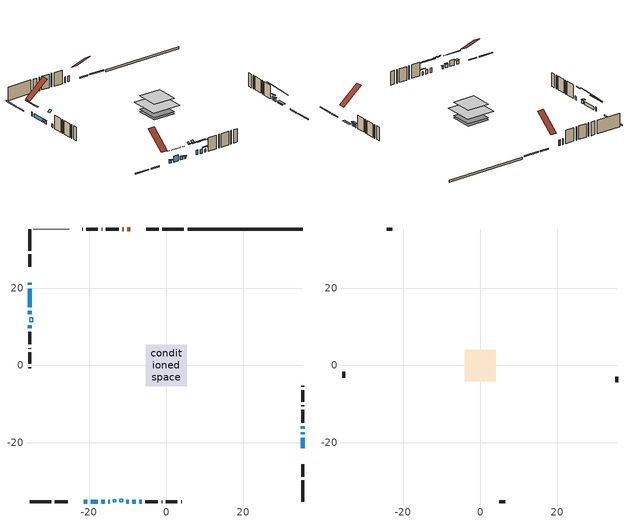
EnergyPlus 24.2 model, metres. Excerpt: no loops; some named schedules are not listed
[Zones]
conditioned space
 floor outside (Floor1 construction): -0.48,-0.48 -0.48,0.48 0.48,0.48 0.48,-0.48 z0.3
 floor adiabatic (Floor3 construction): -4.09,-4.09 -4.09,4.09 4.09,4.09 4.09,-4.09 z0.3
 floor adiabatic (AdiabaticFloorConstruction): -5.32,-5.32 -5.32,5.32 5.32,5.32 5.32,-5.32 z2.74
 floor foundation (Slab1 construction): -4.09,-4.09 -4.09,4.09 4.09,4.09 4.09,-4.09 z-0.46
 wall outside (RimJoist1 construction): 4.59,35.39 -1.01,35.39 / -35.39,-35.39 -29.79,-35.39 / -35.39,35.39 -35.39,29.79 / 35.39,-35.39 35.39,-29.79 z0.3:0.6
 wall outside (RimJoist2 construction): -1.94,35.39 -5.22,35.39 / -28.86,-35.39 -25.57,-35.39 / -35.39,28.86 -35.39,25.57 / 35.39,-28.86 35.39,-25.57 z0.3:0.6
 wall outside (AdiabaticWallConstruction 1): -9.4,35.39 -10.11,35.39 / -11.04,35.39 -11.41,35.39 z0.3:2.33
 wall outside (AdiabaticWallConstruction): 35.39,-21.4 35.39,-18.77 z0.3:0.45; -35.39,21.4 -35.39,20.89 / -8.75,-35.39 -7.89,-35.39 z0.3:1.77; -35.39,19.96 -35.39,15.09 / -35.39,10.43 -35.39,9.71 z0.3:1.52; 35.39,-17.84 35.39,-17.28 / -21.4,-35.39 -20.54,-35.39 / -16.85,-35.39 -15.99,-35.39 / -35.39,14.17 -35.39,13.3 / 35.39,-16.35 35.39,-15.74 / -6.96,-35.39 -6.4,-35.39 z0.3:1.47; -19.61,-35.39 -17.78,-35.39 z0.3:2.43; -15.06,-35.39 -14.65,-35.39 z0.3:1.16; -10.34,-35.39 -9.68,-35.39 z0.3:1.98
 wall outside (Wall1 construction): -12.33,35.39 -15.66,35.39 / -5.47,-35.39 -2.14,-35.39 / -35.39,8.78 -35.39,5.45 / 35.39,-14.81 35.39,-11.48 z0.3:5.18
 wall outside (Wall2 construction): -16.59,35.39 -16.78,35.39 / -1.21,-35.39 -1.02,-35.39 / -35.39,4.52 -35.39,4.33 / 35.39,-10.55 35.39,-10.36 z0.3:5.18
 wall outside (Wall3 construction): -17.71,35.39 -20.7,35.39 / -0.09,-35.39 2.9,-35.39 / -35.39,3.4 -35.39,0.41 / 35.39,-9.43 35.39,-6.44 z0.3:5.18
 wall outside (Wall4 construction): -21.63,35.39 -21.83,35.39 / 3.83,-35.39 4.03,-35.39 / -35.39,-0.52 -35.39,-0.72 / 35.39,-5.51 35.39,-5.31 z0.3:5.18
 wall foundation (FoundationWall1 construction): 35.39,35.39 5.52,35.39 z-0.46:0.3
 wall adiabatic (Wall6 construction): -25.19,35.39 -34.46,35.39 z0.3:5.18
 window (WindowConstruction 12): 35.39,-21.4 35.39,-18.77 z0.3:0.45
 window (WindowConstruction 4): -35.39,21.4 -35.39,20.89 z0.3:1.77
 window (WindowConstruction 5): -35.39,19.96 -35.39,15.09 z0.3:1.52
 window (WindowConstruction 6): 35.39,-17.84 35.39,-17.28 z0.3:1.47
 window (WindowConstruction 7): -21.4,-35.39 -20.54,-35.39 z0.3:1.47
 window (WindowConstruction 8): -19.61,-35.39 -17.78,-35.39 z0.3:2.43
 window (WindowConstruction 9): -16.85,-35.39 -15.99,-35.39 z0.3:1.47
 window (WindowConstruction 10): -15.06,-35.39 -14.65,-35.39 z0.3:1.16
 window (WindowConstruction 11): -35.39,14.16 -35.39,13.3 z0.3:1.47
 window (WindowConstruction 13): -10.34,-35.39 -9.68,-35.39 z0.3:1.98
 window (WindowConstruction): 35.39,-16.35 35.39,-15.74 z0.3:1.47
 window (WindowConstruction 1): -8.75,-35.39 -7.89,-35.39 z0.3:1.77
 window (WindowConstruction 2): -6.96,-35.39 -6.4,-35.39 z0.3:1.47
 window (WindowConstruction 3): -35.39,10.43 -35.39,9.71 z0.3:1.52
 door (Door): -9.4,35.39 -10.11,35.39 z0.3:2.33
 door (Door 1): -11.04,35.39 -11.4,35.39 z0.3:2.33
 ceiling adiabatic (AdiabaticFloorConstruction): 5.32,-5.32 5.32,5.32 -5.32,5.32 -5.32,-5.32 z2.74
 roof outside (AdiabaticRoofConstruction): -13.04,-35.39,5.18 -13.04,-34.87,5.61 -13.73,-34.87,5.61 -13.73,-35.39,5.18; -35.39,11.36,5.18 -34.61,11.36,5.83 -34.61,12.37,5.83 -35.39,12.37,5.18; -11.27,-35.39,5.18 -11.27,-34.74,5.72 -12.12,-34.74,5.72 -12.12,-35.39,5.18
 skylight (SkylightConstruction): -13.04,-35.39,5.18 -13.04,-34.87,5.61 -13.73,-34.87,5.61 -13.73,-35.39,5.18
 skylight (SkylightConstruction 1): -35.39,11.36,5.18 -34.61,11.36,5.83 -34.61,12.37,5.83 -35.39,12.37,5.18
 skylight (SkylightConstruction 2): -11.27,-35.39,5.18 -11.27,-34.74,5.72 -12.11,-34.74,5.72 -12.11,-35.39,5.18
attic - vented
 floor to conditioned space (Floor2 construction Reversed): -4.04,-4.04 -4.04,4.04 4.04,4.04 4.04,-4.04 z5.18
 wall outside (Wall5 construction): -22.76,35.39 -24.26,35.39 / 4.96,-35.39 6.46,-35.39 / -35.39,-1.65 -35.39,-3.15 / 35.39,-4.38 35.39,-2.88 z0.3:5.18
 roof outside (Roof1 construction): -8.47,35.39,5.18 -8.47,28.27,11.11 -6.15,28.27,11.11 -6.15,35.39,5.18; -22.33,-35.39,5.18 -22.33,-28.27,11.11 -24.65,-28.27,11.11 -24.65,-35.39,5.18; -35.39,22.33,5.18 -28.27,22.33,11.11 -28.27,24.65,11.11 -35.39,24.65,5.18; 35.39,-22.33,5.18 28.27,-22.33,11.11 28.27,-24.65,11.11 35.39,-24.65,5.18
shading: 35.39,-18.47 35.39,-21.7 36.3,-21.7 36.3,-18.47 z0.75; -35.39,17.84 -35.39,24.45 -35.69,24.45 -35.69,17.84 z4.82; 35.39,-17.13 35.39,-17.99 35.69,-17.99 35.69,-17.13 z1.62; -20.39,-35.39 -21.55,-35.39 -21.55,-36.3 -20.39,-36.3 z1.62; -15.34,-35.39 -22.05,-35.39 -22.05,-35.54 -15.34,-35.54 z4.88; -15.84,-35.39 -17,-35.39 -17,-35.85 -15.84,-35.85 z1.62; -14.51,-35.39 -15.21,-35.39 -15.21,-35.69 -14.51,-35.69 z1.31; -35.39,13.15 -35.39,14.31 -36.3,14.31 -36.3,13.15 z1.62; -6.63,-35.39 -13.39,-35.39 -13.39,-35.54 -6.63,-35.54 z5.03; 35.39,-15.13 35.39,-16.96 35.85,-16.96 35.85,-15.13 z2.08; -4.84,-35.39 -11.8,-35.39 -11.8,-35.54 -4.84,-35.54 z4.82; -5.49,-35.39 -7.87,-35.39 -7.87,-35.69 -5.49,-35.69 z2.38
[Building]
Building 1: Terrain=Suburbs
[Site:Location]
Vancouver Intl AP_BC: Latitude {deg}=49.19; Longitude {deg}=-123.18; Time Zone {hr}=-8; Elevation {m}=4; Keep Site Location Information=Yes
[Site:GroundTemperature:Shallow]
8.06451, 6.96315, 6.87495, 7.3976, 9.49575, 11.5841, 13.3946, 14.5416, 14.639, 13.7062, 11.9418, 9.91751
[Site:WaterMainsTemperature]
Calculation Method=Schedule; Temperature Schedule=mains temperature schedule
[Material] Roughness=Rough; Thermal Absorptance=0.9
Name | Thickness {m} | Conductivity {W/m-K} | Density {kg/m3} | Specific Heat {J/kg-K} | Solar Absorptance | Visible Absorptance
asphalt or fiberglass shingles | 0.00635 | 0.162714 | 1121.4 | 1465.45 | 0.4 | 0.4
asphalt or fiberglass shingles 1 | 0.00635 | 0.162714 | 1121.4 | 1465.45 | 0.7 | 0.7
ceiling loosefill ins | 0.169333 | 0.0480833 | 16.02 | 1046.75 | 0.7 | 0.7
ceiling stud and cavity | 0.1397 | 0.129636 | 65.682 | 1177.47 | 0.7 | 0.7
concrete 4.0 in. | 0.1016 | 1.803125 | 2242.8 | 837.4 | 0.7 | 0.7
concrete 8.0 in. | 0.2032 | 1.803125 | 2242.8 | 837.4 | 0.7 | 0.7
door material | 0.04445 | 0.188738 | 512.64 | 1214.23 | 0.7 | 0.7
door material 1 | 0.04445 | 0.0639163 | 512.64 | 1214.23 | 0.7 | 0.7
exterior vertical ins | 0.00108814 | 0.029427 | 32.04 | 1214.23 | 0.7 | 0.7
floor covering | 0.0127 | 0.0433444 | 54.468 | 1339.84 | 0.6 | 0.6
floor rigid ins; rim joist rigid ins 1; wall rigid ins | 0.051816 | 0.029427 | 32.04 | 1214.23 | 0.7 | 0.7
floor rigid ins 1; rim joist rigid ins | 0.103632 | 0.029427 | 32.04 | 1214.23 | 0.7 | 0.7
floor rigid ins 2; roof rigid ins; wall rigid ins 1 | 0.512978 | 0.029427 | 32.04 | 1214.23 | 0.7 | 0.7
floor stud and cavity | 0.1397 | 0.0924467 | 92.3553 | 1139.71 | 0.7 | 0.7
floor stud and cavity 1 | 0.1397 | 0.206127 | 92.3553 | 1139.71 | 0.7 | 0.7
floor stud and cavity 2 | 0.1397 | 1.75129 | 37.0049 | 1207.88 | 0.7 | 0.7
furniture material conditioned space 1 | 0.1524 | 0.115458 | 640.8 | 1214.23 | 0.6 | 0.6
gypsum board | 0.0127 | 0.160291 | 801 | 837.4 | 0.6 | 0.6
osb sheathing 0.5 in. | 0.0127 | 0.115458 | 512.64 | 1214.23 | 0.7 | 0.7
osb sheathing 0.5 in. 1 | 0.0127 | 0.115458 | 512.64 | 1214.23 | 0.4 | 0.4
osb sheathing 0.75 in. | 0.01905 | 0.115458 | 512.64 | 1214.23 | 0.7 | 0.7
osb sheathing 2.0 in. | 0.0508 | 0.115458 | 512.64 | 1214.23 | 0.7 | 0.7
rim joist stud and cavity | 0.0508 | 0.0758054 | 125.044 | 1163.47 | 0.6 | 0.6
rim joist stud and cavity 1 | 0.0508 | 0.392091 | 125.044 | 1163.47 | 0.6 | 0.6
roof stud and cavity | 0.18415 | 1.78689 | 37.0049 | 1207.88 | 0.6 | 0.6
wall stud and cavity | 0.1397 | 0.0927935 | 139.0536 | 1170.24 | 0.7 | 0.7
wall stud and cavity 1 | 0.1397 | 0.0759218 | 139.0536 | 1170.24 | 0.7 | 0.7
wall stud and cavity 2 | 0.1397 | 0.0938917 | 139.0536 | 1170.24 | 0.7 | 0.7
wall stud and cavity 3 | 0.1397 | 0.146652 | 139.0536 | 1170.24 | 0.7 | 0.7
wall stud and cavity 4 | 0.0889 | 6.1454 | 50.32683 | 1063.81 | 0.6 | 0.6
wall stud and cavity 5 | 0.1397 | 0.0837304 | 139.0536 | 1170.24 | 0.7 | 0.7
wall stud and cavity 6 | 0.0889 | 0.380278 | 52.3479 | 1209.89 | 0.7 | 0.7
wall stud and cavity 7 | 0.0889 | 0.391764 | 83.0341 | 1211.67 | 0.7 | 0.7
wood siding | 0.0254 | 0.102417 | 544.68 | 1172.36 | 0.4 | 0.4
wood siding 1 | 0.00254 | 0.102417 | 544.68 | 1172.36 | 0.4 | 0.4
wood siding 2; wood siding 3; wood siding 4 | 0.0254 | 0.102417 | 544.68 | 1172.36 | 0.7 | 0.7
[WindowMaterial:SimpleGlazingSystem]
Name | U-Factor {W/m2-K} | Solar Heat Gain Coefficient
SkylightMaterial | 3.3546 | 0.6767
SkylightMaterial 1 | 4.69458 | 0.7425
SkylightMaterial 2 | 5.30099 | 0.7378
WindowMaterial | 1.95777 | 0.33
WindowMaterial 1 | 1.84024 | 0.37
WindowMaterial 10 | 1.66593 | 0.42
WindowMaterial 2 | 1.97992 | 0.32
WindowMaterial 3 | 1.91803 | 0.34
WindowMaterial 4 | 1.9714 | 0.32
WindowMaterial 5 | 1.72214 | 0.42
WindowMaterial 6 | 1.885096 | 0.35
WindowMaterial 7 | 1.6682 | 0.42
WindowMaterial 8 | 2.13152 | 0.26
WindowMaterial 9 | 7.70448 | 0.52
[Construction]
AdiabaticFloorConstruction: floor stud and cavity 2, floor rigid ins 2, osb sheathing 0.75 in., floor covering
AdiabaticRoofConstruction: asphalt or fiberglass shingles 1, roof rigid ins, osb sheathing 0.75 in., roof stud and cavity
AdiabaticWallConstruction: wood siding 3, wall rigid ins 1, wall stud and cavity 6, gypsum board
AdiabaticWallConstruction 1: wood siding 4, wall rigid ins 1, wall stud and cavity 6, gypsum board
Door: door material
Door 1: door material 1
Floor1 construction: floor stud and cavity, floor rigid ins, osb sheathing 0.75 in., floor covering
Floor2 construction Reversed: gypsum board, ceiling stud and cavity, ceiling loosefill ins
Floor3 construction: floor stud and cavity 1, floor rigid ins 1, osb sheathing 0.75 in., floor covering
FoundationWall1 construction: concrete 8.0 in.
furniture construction conditioned space 1: furniture material conditioned space 1
PartitionWallConstruction: gypsum board, wall stud and cavity 7, gypsum board
RimJoist1 construction: wood siding 2, rim joist rigid ins, osb sheathing 2.0 in., rim joist stud and cavity
RimJoist2 construction: wood siding 2, rim joist rigid ins 1, osb sheathing 2.0 in., rim joist stud and cavity 1
Roof1 construction: asphalt or fiberglass shingles
SkylightConstruction: SkylightMaterial
SkylightConstruction 1: SkylightMaterial 1
SkylightConstruction 2: SkylightMaterial 2
Slab1 construction: concrete 4.0 in.
Wall1 construction: wood siding, osb sheathing 0.5 in., wall stud and cavity, gypsum board
Wall2 construction: wood siding, wall rigid ins, osb sheathing 0.5 in., wall stud and cavity 1, gypsum board
Wall3 construction: wood siding, osb sheathing 0.5 in., wall stud and cavity 2, gypsum board
Wall4 construction: wood siding, osb sheathing 0.5 in., wall stud and cavity 3, gypsum board
Wall5 construction: wood siding 1, wall stud and cavity 4
Wall6 construction: osb sheathing 0.5 in. 1, wall stud and cavity 5, gypsum board
WindowConstruction: WindowMaterial
WindowConstruction 1: WindowMaterial 1
WindowConstruction 10: WindowMaterial 8
WindowConstruction 11; WindowConstruction 7; WindowConstruction 9: WindowMaterial 6
WindowConstruction 12: WindowMaterial 9
WindowConstruction 13: WindowMaterial 10
WindowConstruction 2; WindowConstruction 6: WindowMaterial 2
WindowConstruction 3: WindowMaterial 3
WindowConstruction 4: WindowMaterial 4
WindowConstruction 5: WindowMaterial 5
WindowConstruction 8: WindowMaterial 7
[Zone] Multiplier=1; Part of Total Floor Area=Yes
Name | Volume {m3}
attic - vented | 59.3421
conditioned space | 400.8
[Space]
Name | Zone | Volume {m3}
attic - vented 1 | attic - vented | 59.3421
conditioned space 1 | conditioned space | 400.8
[ZoneInfiltration:EffectiveLeakageArea]
infil attic - vented 1: Zone or Space=attic - vented 1; Schedule=Always On Discrete; Effective Air Leakage Area {cm2}=2707.14; Stack Coefficient=0.000751545; Wind Coefficient=1.85224e-05
[ZoneMixing]
whole house fan mix: Zone or Space=attic - vented; Schedule=Always On Continuous; Design Flow Rate Calculation Method=Flow/Zone; Design Flow Rate {m3/s}=0; Source Zone or Space=conditioned space
[SurfaceProperty:ExposedFoundationPerimeter]
Slab1: Exposed Perimeter Calculation Method=TotalExposedPerimeter; Total Exposed Perimeter {m}=29.87
[InternalMass] Zone or ZoneList=conditioned space; Space or SpaceList=conditioned space 1
Name | Construction | Surface Area {m2}
furniture mass conditioned space 1 | furniture construction conditioned space 1 | 99.1241
partition wall mass | PartitionWallConstruction | 180.92
[Lights]
interior lighting: Zone or ZoneList or Space or SpaceList=conditioned space 1; Schedule=interior lighting schedule; Design Level Calculation Method=LightingLevel; Lighting Level {W}=343.2; Return Air Fraction=0; Fraction Radiant=0.6; Fraction Visible=0.2; Fraction Replaceable=1
[People]
occupants: Zone or ZoneList or Space or SpaceList=conditioned space 1; Number of People Schedule=occupants schedule; Number of People Calculation Method=People; Number of People=3; Fraction Radiant=0.314171; Sensible Heat Fraction=0.56303; Activity Level Schedule=occupants activity schedule; Carbon Dioxide Generation Rate {m3/s-W}=0; Enable ASHRAE 55 Comfort Warnings=No; Mean Radiant Temperature Calculation Type=EnclosureAveraged
[ElectricEquipment] Zone or ZoneList or Space or SpaceList=conditioned space 1; Design Level Calculation Method=EquipmentLevel
Name | Schedule | Design Level {W} | Fraction Latent | Fraction Radiant | Fraction Lost
clothes dryer | clothes dryer schedule | 140.772 | 0.015 | 0.081 | 0.85
clothes washer | clothes washer schedule | 32.1985 | 0.03 | 0.162 | 0.7
cooking range | cooking range schedule | 208.969 | 0.08 | 0.432 | 0.2
dishwasher | dishwasher schedule | 66.8632 | 0.3 | 0.18 | 0.4
fridge | fridge schedule | 72.9452 | 0 | 0.6 | 0
mech vent bath fan 0 | mech vent bath fan 0 schedule | 25.1 | 0 | 0 | 1
mech vent bath fan 1 | mech vent bath fan 1 schedule | 25.1 | 0 | 0 | 1
mech vent house fan | mech vent house fan schedule | 0 | 0 | 0 | 1
mech vent house fan cfis | mech vent house fan cfis schedule | 0 | 0 | 0 | 0
mech vent range fan 0 | mech vent range fan 0 schedule | 57 | 0 | 0 | 1
misc plug loads | misc plug loads schedule | 494.7 | 0.045 | 0.513 | 0.1
whole house fan | Always On Discrete | 0 | 0 | 0 | 1
[OtherEquipment] Zone or ZoneList or Space or SpaceList=conditioned space 1; Design Level Calculation Method=EquipmentLevel
Name | Fuel Type | Schedule | Design Level {W} | Fraction Latent | Fraction Radiant | Fraction Lost
clothes dryer 1 | Electricity | clothes dryer schedule | 0 | 0.015 | 0.081 | 0.85
cooking range 1 | Electricity | cooking range schedule | 0 | 0.08 | 0.432 | 0.2
general water use latent | None | general water use schedule | 59.3978 | 1 | 0 | 0
general water use sensible | None | general water use schedule | -58.539 | 0 | 0.6 | 0
mech vent house fan latent load | None | Always On Discrete | 0 | 1 | 0 | 0
mech vent house fan sensible load | None | Always On Discrete | 0 | 0 | 0 | 0
water heater energy adjustment1 | NaturalGas | Always On Discrete | 0.01 | 0 | 0 | 1
[ZoneInfiltration:DesignFlowRate] Zone or ZoneList or Space or SpaceList=conditioned space 1; Schedule=Always On Discrete; Design Flow Rate Calculation Method=Flow/Zone; Design Flow Rate {m3/s}=0
infil flow; natural vent flow; whole house fan flow
[Foundation:Kiva]
Foundation Kiva 1: Initial Indoor Air Temperature {C}=18; Wall Height Above Grade {m}=0.299984; Wall Depth Below Slab {m}=0.2032; Custom Block Material Name 1=exterior vertical ins; Custom Block Depth 1 {m}=0.759988; Custom Block X Position 1 {m}=0.2032; Custom Block Z Position 1 {m}=0
[Foundation:Kiva:Settings]
Soil Conductivity {W/m-K}=0.849921; Soil Density {kg/m3}=1842.3; Soil Specific Heat {J/kg-K}=418.7; Ground Solar Absorptivity=0.9; Ground Thermal Absorptivity=0.9; Ground Surface Roughness {m}=0.03; Far-Field Width {m}=40; Deep-Ground Boundary Condition=ZeroFlux; Deep-Ground Depth {m}=40; Minimum Cell Dimension {m}=0.2; Maximum Cell Growth Coefficient=3; Simulation Timestep=Timestep
[Exterior:Lights]
exterior lighting: Schedule=exterior lighting schedule; Design Level {W}=75.6
[Schedule:Constant]
Name | Hourly Value
Always On Continuous; mech vent house fan schedule; mech vent house fan cfis schedule; Always On Discrete | 1
occupants activity schedule | 117.228
fridge schedule | 0
[Schedule:Week:Daily]
interior lighting schedule Week Rule - Jan1-Jan27: interior lighting schedule day, interior lighting schedule day, interior lighting schedule day, interior lighting schedule day, interior lighting schedule day, interior lighting schedule day, interior lighting schedule day, interior lighting schedule default day, interior lighting schedule default day, interior lighting schedule default day, interior lighting schedule default day, interior lighting schedule default day
interior lighting schedule Week Rule - Jan28-Feb3: interior lighting schedule day, interior lighting schedule day, interior lighting schedule day, interior lighting schedule day, interior lighting schedule day 1, interior lighting schedule day 1, interior lighting schedule day 1, interior lighting schedule default day, interior lighting schedule default day, interior lighting schedule default day, interior lighting schedule default day, interior lighting schedule default day
interior lighting schedule Week Rule - Feb4-Feb24: interior lighting schedule day 1, interior lighting schedule day 1, interior lighting schedule day 1, interior lighting schedule day 1, interior lighting schedule day 1, interior lighting schedule day 1, interior lighting schedule day 1, interior lighting schedule default day, interior lighting schedule default day, interior lighting schedule default day, interior lighting schedule default day, interior lighting schedule default day
interior lighting schedule Week Rule - Feb25-Mar3: interior lighting schedule day 1, interior lighting schedule day 1, interior lighting schedule day 1, interior lighting schedule day 1, interior lighting schedule day 2, interior lighting schedule day 2, interior lighting schedule day 2, interior lighting schedule default day, interior lighting schedule default day, interior lighting schedule default day, interior lighting schedule default day, interior lighting schedule default day
interior lighting schedule Week Rule - Mar4-Mar31: interior lighting schedule day 2, interior lighting schedule day 2, interior lighting schedule day 2, interior lighting schedule day 2, interior lighting schedule day 2, interior lighting schedule day 2, interior lighting schedule day 2, interior lighting schedule default day, interior lighting schedule default day, interior lighting schedule default day, interior lighting schedule default day, interior lighting schedule default day
interior lighting schedule Week Rule - Apr1-Apr28: interior lighting schedule day 3, interior lighting schedule day 3, interior lighting schedule day 3, interior lighting schedule day 3, interior lighting schedule day 3, interior lighting schedule day 3, interior lighting schedule day 3, interior lighting schedule default day, interior lighting schedule default day, interior lighting schedule default day, interior lighting schedule default day, interior lighting schedule default day
interior lighting schedule Week Rule - Apr29-May5: interior lighting schedule day 3, interior lighting schedule day 3, interior lighting schedule day 4, interior lighting schedule day 4, interior lighting schedule day 4, interior lighting schedule day 4, interior lighting schedule day 4, interior lighting schedule default day, interior lighting schedule default day, interior lighting schedule default day, interior lighting schedule default day, interior lighting schedule default day
interior lighting schedule Week Rule - May6-May26: interior lighting schedule day 4, interior lighting schedule day 4, interior lighting schedule day 4, interior lighting schedule day 4, interior lighting schedule day 4, interior lighting schedule day 4, interior lighting schedule day 4, interior lighting schedule default day, interior lighting schedule default day, interior lighting schedule default day, interior lighting schedule default day, interior lighting schedule default day
interior lighting schedule Week Rule - May27-Jun2: interior lighting schedule day 4, interior lighting schedule day 4, interior lighting schedule day 4, interior lighting schedule day 4, interior lighting schedule day 4, interior lighting schedule day 5, interior lighting schedule day 5, interior lighting schedule default day, interior lighting schedule default day, interior lighting schedule default day, interior lighting schedule default day, interior lighting schedule default day
interior lighting schedule Week Rule - Jun3-Jun30: interior lighting schedule day 5, interior lighting schedule day 5, interior lighting schedule day 5, interior lighting schedule day 5, interior lighting schedule day 5, interior lighting schedule day 5, interior lighting schedule day 5, interior lighting schedule default day, interior lighting schedule default day, interior lighting schedule default day, interior lighting schedule default day, interior lighting schedule default day
interior lighting schedule Week Rule - Jul1-Jul28: interior lighting schedule day 6, interior lighting schedule day 6, interior lighting schedule day 6, interior lighting schedule day 6, interior lighting schedule day 6, interior lighting schedule day 6, interior lighting schedule day 6, interior lighting schedule default day, interior lighting schedule default day, interior lighting schedule default day, interior lighting schedule default day, interior lighting schedule default day
interior lighting schedule Week Rule - Jul29-Aug4: interior lighting schedule day 6, interior lighting schedule day 6, interior lighting schedule day 6, interior lighting schedule day 7, interior lighting schedule day 7, interior lighting schedule day 7, interior lighting schedule day 7, interior lighting schedule default day, interior lighting schedule default day, interior lighting schedule default day, interior lighting schedule default day, interior lighting schedule default day
interior lighting schedule Week Rule - Aug5-Aug25: interior lighting schedule day 7, interior lighting schedule day 7, interior lighting schedule day 7, interior lighting schedule day 7, interior lighting schedule day 7, interior lighting schedule day 7, interior lighting schedule day 7, interior lighting schedule default day, interior lighting schedule default day, interior lighting schedule default day, interior lighting schedule default day, interior lighting schedule default day
interior lighting schedule Week Rule - Aug26-Sep1: interior lighting schedule day 7, interior lighting schedule day 7, interior lighting schedule day 7, interior lighting schedule day 7, interior lighting schedule day 7, interior lighting schedule day 7, interior lighting schedule day 8, interior lighting schedule default day, interior lighting schedule default day, interior lighting schedule default day, interior lighting schedule default day, interior lighting schedule default day
interior lighting schedule Week Rule - Sep2-Sep29: interior lighting schedule day 8, interior lighting schedule day 8, interior lighting schedule day 8, interior lighting schedule day 8, interior lighting schedule day 8, interior lighting schedule day 8, interior lighting schedule day 8, interior lighting schedule default day, interior lighting schedule default day, interior lighting schedule default day, interior lighting schedule default day, interior lighting schedule default day
interior lighting schedule Week Rule - Sep30-Oct6: interior lighting schedule day 8, interior lighting schedule day 9, interior lighting schedule day 9, interior lighting schedule day 9, interior lighting schedule day 9, interior lighting schedule day 9, interior lighting schedule day 9, interior lighting schedule default day, interior lighting schedule default day, interior lighting schedule default day, interior lighting schedule default day, interior lighting schedule default day
interior lighting schedule Week Rule - Oct7-Oct27: interior lighting schedule day 9, interior lighting schedule day 9, interior lighting schedule day 9, interior lighting schedule day 9, interior lighting schedule day 9, interior lighting schedule day 9, interior lighting schedule day 9, interior lighting schedule default day, interior lighting schedule default day, interior lighting schedule default day, interior lighting schedule default day, interior lighting schedule default day
interior lighting schedule Week Rule - Oct28-Nov3: interior lighting schedule day 9, interior lighting schedule day 9, interior lighting schedule day 9, interior lighting schedule day 9, interior lighting schedule day 10, interior lighting schedule day 10, interior lighting schedule day 10, interior lighting schedule default day, interior lighting schedule default day, interior lighting schedule default day, interior lighting schedule default day, interior lighting schedule default day
interior lighting schedule Week Rule - Nov4-Nov24: interior lighting schedule day 10, interior lighting schedule day 10, interior lighting schedule day 10, interior lighting schedule day 10, interior lighting schedule day 10, interior lighting schedule day 10, interior lighting schedule day 10, interior lighting schedule default day, interior lighting schedule default day, interior lighting schedule default day, interior lighting schedule default day, interior lighting schedule default day
interior lighting schedule Week Rule - Nov25-Dec1: interior lighting schedule day 10, interior lighting schedule day 10, interior lighting schedule day 10, interior lighting schedule day 10, interior lighting schedule day 10, interior lighting schedule day 10, interior lighting schedule day 11, interior lighting schedule default day, interior lighting schedule default day, interior lighting schedule default day, interior lighting schedule default day, interior lighting schedule default day
interior lighting schedule Week Rule - Dec2-Dec31: interior lighting schedule day 11, interior lighting schedule day 11, interior lighting schedule day 11, interior lighting schedule day 11, interior lighting schedule day 11, interior lighting schedule day 11, interior lighting schedule day 11, interior lighting schedule default day, interior lighting schedule default day, interior lighting schedule default day, interior lighting schedule default day, interior lighting schedule default day
occupants schedule Week Rule - Jan1-Dec31: occupants schedule day, occupants schedule day, occupants schedule day, occupants schedule day, occupants schedule day, occupants schedule day, occupants schedule day, occupants schedule default day, occupants schedule default day, occupants schedule default day, occupants schedule default day, occupants schedule default day
clothes dryer schedule Week Rule - Jan1-Dec31: clothes dryer schedule day, clothes dryer schedule day, clothes dryer schedule day, clothes dryer schedule day, clothes dryer schedule day, clothes dryer schedule day, clothes dryer schedule day, clothes dryer schedule default day, clothes dryer schedule default day, clothes dryer schedule default day, clothes dryer schedule default day, clothes dryer schedule default day
clothes washer schedule Week Rule - Jan1-Dec31: clothes washer schedule day, clothes washer schedule day, clothes washer schedule day, clothes washer schedule day, clothes washer schedule day, clothes washer schedule day, clothes washer schedule day, clothes washer schedule default day, clothes washer schedule default day, clothes washer schedule default day, clothes washer schedule default day, clothes washer schedule default day
cooking range schedule Week Rule - Jan1-Dec31: cooking range schedule day, cooking range schedule day, cooking range schedule day, cooking range schedule day, cooking range schedule day, cooking range schedule day, cooking range schedule day, cooking range schedule default day, cooking range schedule default day, cooking range schedule default day, cooking range schedule default day, cooking range schedule default day
dishwasher schedule Week Rule - Jan1-Dec31: dishwasher schedule day, dishwasher schedule day, dishwasher schedule day, dishwasher schedule day, dishwasher schedule day, dishwasher schedule day, dishwasher schedule day, dishwasher schedule default day, dishwasher schedule default day, dishwasher schedule default day, dishwasher schedule default day, dishwasher schedule default day
mech vent bath fan 0 schedule Week Rule - Jan1-Dec31: mech vent bath fan 0 schedule day, mech vent bath fan 0 schedule day, mech vent bath fan 0 schedule day, mech vent bath fan 0 schedule day, mech vent bath fan 0 schedule day, mech vent bath fan 0 schedule day, mech vent bath fan 0 schedule day, mech vent bath fan 0 schedule default day, mech vent bath fan 0 schedule default day, mech vent bath fan 0 schedule default day, mech vent bath fan 0 schedule default day, mech vent bath fan 0 schedule default day
mech vent bath fan 1 schedule Week Rule - Jan1-Dec31: mech vent bath fan 1 schedule day, mech vent bath fan 1 schedule day, mech vent bath fan 1 schedule day, mech vent bath fan 1 schedule day, mech vent bath fan 1 schedule day, mech vent bath fan 1 schedule day, mech vent bath fan 1 schedule day, mech vent bath fan 1 schedule default day, mech vent bath fan 1 schedule default day, mech vent bath fan 1 schedule default day, mech vent bath fan 1 schedule default day, mech vent bath fan 1 schedule default day
mech vent range fan 0 schedule Week Rule - Jan1-Dec31: mech vent range fan 0 schedule day, mech vent range fan 0 schedule day, mech vent range fan 0 schedule day, mech vent range fan 0 schedule day, mech vent range fan 0 schedule day, mech vent range fan 0 schedule day, mech vent range fan 0 schedule day, mech vent range fan 0 schedule default day, mech vent range fan 0 schedule default day, mech vent range fan 0 schedule default day, mech vent range fan 0 schedule default day, mech vent range fan 0 schedule default day
misc plug loads schedule Week Rule - Jan1-Dec31: misc plug loads schedule day, misc plug loads schedule day, misc plug loads schedule day, misc plug loads schedule day, misc plug loads schedule day, misc plug loads schedule day, misc plug loads schedule day, misc plug loads schedule default day, misc plug loads schedule default day, misc plug loads schedule default day, misc plug loads schedule default day, misc plug loads schedule default day
general water use schedule Week Rule - Jan1-Dec31: general water use schedule day, general water use schedule day, general water use schedule day, general water use schedule day, general water use schedule day, general water use schedule day, general water use schedule day, general water use schedule default day, general water use schedule default day, general water use schedule default day, general water use schedule default day, general water use schedule default day
exterior lighting schedule Week Rule - Jan1-Jan27: exterior lighting schedule day, exterior lighting schedule day, exterior lighting schedule day, exterior lighting schedule day, exterior lighting schedule day, exterior lighting schedule day, exterior lighting schedule day, exterior lighting schedule default day, exterior lighting schedule default day, exterior lighting schedule default day, exterior lighting schedule default day, exterior lighting schedule default day
exterior lighting schedule Week Rule - Jan28-Feb3: exterior lighting schedule day, exterior lighting schedule day, exterior lighting schedule day, exterior lighting schedule day, exterior lighting schedule day 1, exterior lighting schedule day 1, exterior lighting schedule day 1, exterior lighting schedule default day, exterior lighting schedule default day, exterior lighting schedule default day, exterior lighting schedule default day, exterior lighting schedule default day
exterior lighting schedule Week Rule - Feb4-Feb24: exterior lighting schedule day 1, exterior lighting schedule day 1, exterior lighting schedule day 1, exterior lighting schedule day 1, exterior lighting schedule day 1, exterior lighting schedule day 1, exterior lighting schedule day 1, exterior lighting schedule default day, exterior lighting schedule default day, exterior lighting schedule default day, exterior lighting schedule default day, exterior lighting schedule default day
exterior lighting schedule Week Rule - Feb25-Mar3: exterior lighting schedule day 1, exterior lighting schedule day 1, exterior lighting schedule day 1, exterior lighting schedule day 1, exterior lighting schedule day 2, exterior lighting schedule day 2, exterior lighting schedule day 2, exterior lighting schedule default day, exterior lighting schedule default day, exterior lighting schedule default day, exterior lighting schedule default day, exterior lighting schedule default day
exterior lighting schedule Week Rule - Mar4-Mar31: exterior lighting schedule day 2, exterior lighting schedule day 2, exterior lighting schedule day 2, exterior lighting schedule day 2, exterior lighting schedule day 2, exterior lighting schedule day 2, exterior lighting schedule day 2, exterior lighting schedule default day, exterior lighting schedule default day, exterior lighting schedule default day, exterior lighting schedule default day, exterior lighting schedule default day
exterior lighting schedule Week Rule - Apr1-Apr28: exterior lighting schedule day 3, exterior lighting schedule day 3, exterior lighting schedule day 3, exterior lighting schedule day 3, exterior lighting schedule day 3, exterior lighting schedule day 3, exterior lighting schedule day 3, exterior lighting schedule default day, exterior lighting schedule default day, exterior lighting schedule default day, exterior lighting schedule default day, exterior lighting schedule default day
[Schedule:Year]
interior lighting schedule: interior lighting schedule Week Rule - Jan1-Jan27, 1, 1, 1, 27, interior lighting schedule Week Rule - Jan28-Feb3, 1, 28, 2, 3, interior lighting schedule Week Rule - Feb4-Feb24, 2, 4, 2, 24, interior lighting schedule Week Rule - Feb25-Mar3, 2, 25, 3, 3, interior lighting schedule Week Rule - Mar4-Mar31, 3, 4, 3, 31, interior lighting schedule Week Rule - Apr1-Apr28, 4, 1, 4, 28, interior lighting schedule Week Rule - Apr29-May5, 4, 29, 5, 5, interior lighting schedule Week Rule - May6-May26, 5, 6, 5, 26, interior lighting schedule Week Rule - May27-Jun2, 5, 27, 6, 2, interior lighting schedule Week Rule - Jun3-Jun30, 6, 3, 6, 30, interior lighting schedule Week Rule - Jul1-Jul28, 7, 1, 7, 28, interior lighting schedule Week Rule - Jul29-Aug4, 7, 29, 8, 4, interior lighting schedule Week Rule - Aug5-Aug25, 8, 5, 8, 25, interior lighting schedule Week Rule - Aug26-Sep1, 8, 26, 9, 1, interior lighting schedule Week Rule - Sep2-Sep29, 9, 2, 9, 29, interior lighting schedule Week Rule - Sep30-Oct6, 9, 30, 10, 6, interior lighting schedule Week Rule - Oct7-Oct27, 10, 7, 10, 27, interior lighting schedule Week Rule - Oct28-Nov3, 10, 28, 11, 3, interior lighting schedule Week Rule - Nov4-Nov24, 11, 4, 11, 24, interior lighting schedule Week Rule - Nov25-Dec1, 11, 25, 12, 1, interior lighting schedule Week Rule - Dec2-Dec31, 12, 2, 12, 31
occupants schedule: occupants schedule Week Rule - Jan1-Dec31, 1, 1, 12, 31
clothes dryer schedule: clothes dryer schedule Week Rule - Jan1-Dec31, 1, 1, 12, 31
clothes washer schedule: clothes washer schedule Week Rule - Jan1-Dec31, 1, 1, 12, 31
cooking range schedule: cooking range schedule Week Rule - Jan1-Dec31, 1, 1, 12, 31
dishwasher schedule: dishwasher schedule Week Rule - Jan1-Dec31, 1, 1, 12, 31
mech vent bath fan 0 schedule: mech vent bath fan 0 schedule Week Rule - Jan1-Dec31, 1, 1, 12, 31
mech vent bath fan 1 schedule: mech vent bath fan 1 schedule Week Rule - Jan1-Dec31, 1, 1, 12, 31
mech vent range fan 0 schedule: mech vent range fan 0 schedule Week Rule - Jan1-Dec31, 1, 1, 12, 31
misc plug loads schedule: misc plug loads schedule Week Rule - Jan1-Dec31, 1, 1, 12, 31
general water use schedule: general water use schedule Week Rule - Jan1-Dec31, 1, 1, 12, 31
exterior lighting schedule: exterior lighting schedule Week Rule - Jan1-Jan27, 1, 1, 1, 27, exterior lighting schedule Week Rule - Jan28-Feb3, 1, 28, 2, 3, exterior lighting schedule Week Rule - Feb4-Feb24, 2, 4, 2, 24, exterior lighting schedule Week Rule - Feb25-Mar3, 2, 25, 3, 3, exterior lighting schedule Week Rule - Mar4-Mar31, 3, 4, 3, 31, exterior lighting schedule Week Rule - Apr1-Apr28, 4, 1, 4, 28, exterior lighting schedule Week Rule - Apr29-May5, 4, 29, 5, 5, exterior lighting schedule Week Rule - May6-May26, 5, 6, 5, 26, exterior lighting schedule Week Rule - May27-Jun2, 5, 27, 6, 2, exterior lighting schedule Week Rule - Jun3-Jun30, 6, 3, 6, 30, exterior lighting schedule Week Rule - Jul1-Jul28, 7, 1, 7, 28, exterior lighting schedule Week Rule - Jul29-Aug4, 7, 29, 8, 4, exterior lighting schedule Week Rule - Aug5-Aug25, 8, 5, 8, 25, exterior lighting schedule Week Rule - Aug26-Sep1, 8, 26, 9, 1, exterior lighting schedule Week Rule - Sep2-Sep29, 9, 2, 9, 29, exterior lighting schedule Week Rule - Sep30-Oct6, 9, 30, 10, 6, exterior lighting schedule Week Rule - Oct7-Oct27, 10, 7, 10, 27, exterior lighting schedule Week Rule - Oct28-Nov3, 10, 28, 11, 3, exterior lighting schedule Week Rule - Nov4-Nov24, 11, 4, 11, 24, exterior lighting schedule Week Rule - Nov25-Dec1, 11, 25, 12, 1, exterior lighting schedule Week Rule - Dec2-Dec31, 12, 2, 12, 31
[Schedule:Compact]
mains temperature schedule: Through: 01/01, For: AllDays, Until: 24:00, 11.375, Through: 01/02, For: AllDays, Until: 24:00, 11.3367, Through: 01/03, For: AllDays, Until: 24:00, 11.2994, Through: 01/04, For: AllDays, Until: 24:00, 11.2628, Through: 01/05, For: AllDays, Until: 24:00, 11.2267, Through: 01/06, For: AllDays, Until: 24:00, 11.1917, Through: 01/07, For: AllDays, Until: 24:00, 11.1578, Through: 01/08, For: AllDays, Until: 24:00, 11.1244, Through: 01/09, For: AllDays, Until: 24:00, 11.0917, Through: 01/10, For: AllDays, Until: 24:00, 11.06, Through: 01/11, For: AllDays, Until: 24:00, 11.0289, Through: 01/12, For: AllDays, Until: 24:00, 10.9989, Through: 01/13, For: AllDays, Until: 24:00, 10.97, Through: 01/14, For: AllDays, Until: 24:00, 10.9417, Through: 01/15, For: AllDays, Until: 24:00, 10.9139, Through: 01/16, For: AllDays, Until: 24:00, 10.8878, Through: 01/17, For: AllDays, Until: 24:00, 10.8622, Through: 01/18, For: AllDays, Until: 24:00, 10.8372, Through: 01/19, For: AllDays, Until: 24:00, 10.8133, Through: 01/20, For: AllDays, Until: 24:00, 10.7906, Through: 01/21, For: AllDays, Until: 24:00, 10.7683, Through: 01/22, For: AllDays, Until: 24:00, 10.7478, Through: 01/23, For: AllDays, Until: 24:00, 10.7272, Through: 01/24, For: AllDays, Until: 24:00, 10.7083, Through: 01/25, For: AllDays, Until: 24:00, 10.69, Through: 01/26, For: AllDays, Until: 24:00, 10.6728, Through: 01/27, For: AllDays, Until: 24:00, 10.6567, Through: 01/28, For: AllDays, Until: 24:00, 10.6411, Through: 01/29, For: AllDays, Until: 24:00, 10.6267, Through: 01/30, For: AllDays, Until: 24:00, 10.6133, Through: 01/31, For: AllDays, Until: 24:00, 10.6011, Through: 02/01, For: AllDays, Until: 24:00, 10.59, Through: 02/02, For: AllDays, Until: 24:00, 10.5794, Through: 02/03, For: AllDays, Until: 24:00, 10.57, Through: 02/04, For: AllDays, Until: 24:00, 10.5617, Through: 02/05, For: AllDays, Until: 24:00, 10.5539, Through: 02/06, For: AllDays, Until: 24:00, 10.5478, Through: 02/07, For: AllDays, Until: 24:00, 10.5422, Through: 02/08, For: AllDays, Until: 24:00, 10.5378, Through: 02/09, For: AllDays, Until: 24:00, 10.5339, Through: 02/10, For: AllDays, Until: 24:00, 10.5317, Through: 02/11, For: AllDays, Until: 24:00, 10.53, Through: 02/12, For: AllDays, Until: 24:00, 10.53, Through: 02/13, For: AllDays, Until: 24:00, 10.5306, Through: 02/14, For: AllDays, Until: 24:00, 10.5317, Through: 02/15, For: AllDays, Until: 24:00, 10.5344, Through: 02/16, For: AllDays, Until: 24:00, 10.5378, Through: 02/17, For: AllDays, Until: 24:00, 10.5428, Through: 02/18, For: AllDays, Until: 24:00, 10.5483, Through: 02/19, For: AllDays, Until: 24:00, 10.5544, Through: 02/20, For: AllDays, Until: 24:00, 10.5622, Through: 02/21, For: AllDays, Until: 24:00, 10.5706, Through: 02/22, For: AllDays, Until: 24:00, 10.5806, Through: 02/23, For: AllDays, Until: 24:00, 10.5911, Through: 02/24, For: AllDays, Until: 24:00, 10.6022, Through: 02/25, For: AllDays, Until: 24:00, 10.615, Through: 02/26, For: AllDays, Until: 24:00, 10.6283, Through: 02/27, For: AllDays, Until: 24:00, 10.6428, Through: 02/28, For: AllDays, Until: 24:00, 10.6583, Through: 03/01, For: AllDays, Until: 24:00, 10.6744, Through: 03/02, For: AllDays, Until: 24:00, 10.6917, Through: 03/03, For: AllDays, Until: 24:00, 10.71, Through: 03/04, For: AllDays, Until: 24:00, 10.7294, Through: 03/05, For: AllDays, Until: 24:00, 10.7494, Through: 03/06, For: AllDays, Until: 24:00, 10.7706, Through: 03/07, For: AllDays, Until: 24:00, 10.7928, Through: 03/08, For: AllDays, Until: 24:00, 10.8161, Through: 03/09, For: AllDays, Until: 24:00, 10.84, Through: 03/10, For: AllDays, Until: 24:00, 10.8644, Through: 03/11, For: AllDays, Until: 24:00, 10.8906, Through: 03/12, For: AllDays, Until: 24:00, 10.9167, Through: 03/13, For: AllDays, Until: 24:00, 10.9444, Through: 03/14, For: AllDays, Until: 24:00, 10.9728, Through: 03/15, For: AllDays, Until: 24:00, 11.0022, Through: 03/16, For: AllDays, Until: 24:00, 11.0322, Through: 03/17, For: AllDays, Until: 24:00, 11.0633, Through: 03/18, For: AllDays, Until: 24:00, 11.095, Through: 03/19, For: AllDays, Until: 24:00, 11.1278, Through: 03/20, For: AllDays, Until: 24:00, 11.1611, Through: 03/21, For: AllDays, Until: 24:00, 11.1956, Through: 03/22, For: AllDays, Until: 24:00, 11.2306, Through: 03/23, For: AllDays, Until: 24:00, 11.2667, Through: 03/24, For: AllDays, Until: 24:00, 11.3033, Through: 03/25, For: AllDays, Until: 24:00, 11.3406, Through: 03/26, For: AllDays, Until: 24:00, 11.3789, Through: 03/27, For: AllDays, Until: 24:00, 11.4178, Through: 03/28, For: AllDays, Until: 24:00, 11.4572, Through: 03/29, For: AllDays, Until: 24:00, 11.4978, Through: 03/30, For: AllDays, Until: 24:00, 11.5389, Through: 03/31, For: AllDays, Until: 24:00, 11.5811, Through: 04/01, For: AllDays, Until: 24:00, 11.6233, Through: 04/02, For: AllDays, Until: 24:00, 11.6667, Through: 04/03, For: AllDays, Until: 24:00, 11.7106, Through: 04/04, For: AllDays, Until: 24:00, 11.755, Through: 04/05, For: AllDays, Until: 24:00, 11.8006, Through: 04/06, For: AllDays, Until: 24:00, 11.8461, Through: 04/07, For: AllDays, Until: 24:00, 11.8928, Through: 04/08, For: AllDays, Until: 24:00, 11.9394, Through: 04/09, For: AllDays, Until: 24:00, 11.9872, Through: 04/10, For: AllDays, Until: 24:00, 12.0356, Through: 04/11, For: AllDays, Until: 24:00, 12.0844, Through: 04/12, For: AllDays, Until: 24:00, 12.1333, Through: 04/13, For: AllDays, Until: 24:00, 12.1833, Through: 04/14, For: AllDays, Until: 24:00, 12.2339, Through: 04/15, For: AllDays, Until: 24:00, 12.2844, Through: 04/16, For: AllDays, Until: 24:00, 12.3361, Through: 04/17, For: AllDays, Until: 24:00, 12.3878, Through: 04/18, For: AllDays, Until: 24:00, 12.44, Through: 04/19, For: AllDays, Until: 24:00, 12.4928, Through: 04/20, For: AllDays, Until: 24:00, 12.5456, Through: 04/21, For: AllDays, Until: 24:00, 12.5994, Through: 04/22, For: AllDays, Until: 24:00, 12.6533, Through: 04/23, For: AllDays, Until: 24:00, 12.7072, Through: 04/24, For: AllDays, Until: 24:00, 12.7622, Through: 04/25, For: AllDays, Until: 24:00, 12.8172, Through: 04/26, For: AllDays, Until: 24:00, 12.8722, Through: 04/27, For: AllDays, Until: 24:00, 12.9278, Through: 04/28, For: AllDays, Until: 24:00, 12.9839, Through: 04/29, For: AllDays, Until: 24:00, 13.04, Through: 04/30, For: AllDays, Until: 24:00, 13.0961, Through: 05/01, For: AllDays, Until: 24:00, 13.1533, Through: 05/02, For: AllDays, Until: 24:00, 13.21, Through: 05/03, For: AllDays, Until: 24:00, 13.2672, Through: 05/04, For: AllDays, Until: 24:00, 13.3244, Through: 05/05, For: AllDays, Until: 24:00, 13.3817, Through: 05/06, For: AllDays, Until: 24:00, 13.4394, Through: 05/07, For: AllDays, Until: 24:00, 13.4972, Through: 05/08, For: AllDays, Until: 24:00, 13.555, Through: 05/09, For: AllDays, Until: 24:00, 13.6133, Through: 05/10, For: AllDays, Until: 24:00, 13.6711, Through: 05/11, For: AllDays, Until: 24:00, 13.7294, Through: 05/12, For: AllDays, Until: 24:00, 13.7878, Through: 05/13, For: AllDays, Until: 24:00, 13.8461, Through: 05/14, For: AllDays, Until: 24:00, 13.9044, Through: 05/15, For: AllDays, Until: 24:00, 13.9628, Through: 05/16, For: AllDays, Until: 24:00, 14.0211, Through: 05/17, For: AllDays, Until: 24:00, 14.0789, Through: 05/18, For: AllDays, Until: 24:00, 14.1372, Through: 05/19, For: AllDays, Until: 24:00, 14.1956, Through: 05/20, For: AllDays, Until: 24:00, 14.2533, Through: 05/21, For: AllDays, Until: 24:00, 14.3117, Through: 05/22, For: AllDays, Until: 24:00, 14.3694, Through: 05/23, For: AllDays, Until: 24:00, 14.4272, Through: 05/24, For: AllDays, Until: 24:00, 14.4844, Through: 05/25, For: AllDays, Until: 24:00, 14.5422, Through: 05/26, For: AllDays, Until: 24:00, 14.5994, Through: 05/27, For: AllDays, Until: 24:00, 14.6561, Through: 05/28, For: AllDays, Until: 24:00, 14.7128, Through: 05/29, For: AllDays, Until: 24:00, 14.7694, Through: 05/30, For: AllDays, Until: 24:00, 14.8261, Through: 05/31, For: AllDays, Until: 24:00, 14.8817, Through: 06/01, For: AllDays, Until: 24:00, 14.9378, Through: 06/02, For: AllDays, Until: 24:00, 14.9933, Through: 06/03, For: AllDays, Until: 24:00, 15.0483, Through: 06/04, For: AllDays, Until: 24:00, 15.1028, Through: 06/05, For: AllDays, Until: 24:00, 15.1572, Through: 06/06, For: AllDays, Until: 24:00, 15.2117, Through: 06/07, For: AllDays, Until: 24:00, 15.265, Through: 06/08, For: AllDays, Until: 24:00, 15.3183, Through: 06/09, For: AllDays, Until: 24:00, 15.3711, Through: 06/10, For: AllDays, Until: 24:00, 15.4239, Through: 06/11, For: AllDays, Until: 24:00, 15.4756, Through: 06/12, For: AllDays, Until: 24:00, 15.5272, Through: 06/13, For: AllDays, Until: 24:00, 15.5783, Through: 06/14, For: AllDays, Until: 24:00, 15.6289, Through: 06/15, For: AllDays, Until: 24:00, 15.6789, Through: 06/16, For: AllDays, Until: 24:00, 15.7283, Through: 06/17, For: AllDays, Until: 24:00, 15.7772, Through: 06/18, For: AllDays, Until: 24:00, 15.8261, Through: 06/19, For: AllDays, Until: 24:00, 15.8739, Through: 06/20, For: AllDays, Until: 24:00, 15.9211, Through: 06/21, For: AllDays, Until: 24:00, 15.9678, Through: 06/22, For: AllDays, Until: 24:00, 16.0139, Through: 06/23, For: AllDays, Until: 24:00, 16.0594, Through: 06/24, For: AllDays, Until: 24:00, 16.1044, Through: 06/25, For: AllDays, Until: 24:00, 16.1483, Through: 06/26, For: AllDays, Until: 24:00, 16.1922, Through: 06/27, For: AllDays, Until: 24:00, 16.235, Through: 06/28, For: AllDays, Until: 24:00, 16.2772, Through: 06/29, For: AllDays, Until: 24:00, 16.3183, Through: 06/30, For: AllDays, Until: 24:00, 16.3594, Through: 07/01, For: AllDays, Until: 24:00, 16.3994, Through: 07/02, For: AllDays, Until: 24:00, 16.4389, Through: 07/03, For: AllDays, Until: 24:00, 16.4772, Through: 07/04, For: AllDays, Until: 24:00, 16.515, Through: 07/05, For: AllDays, Until: 24:00, 16.5522, Through: 07/06, For: AllDays, Until: 24:00, 16.5883, Through: 07/07, For: AllDays, Until: 24:00, 16.6239, Through: 07/08, For: AllDays, Until: 24:00, 16.6583, Through: 07/09, For: AllDays, Until: 24:00, 16.6922, Through: 07/10, For: AllDays, Until: 24:00, 16.7256, Through: 07/11, For: AllDays, Until: 24:00, 16.7578, Through: 07/12, For: AllDays, Until: 24:00, 16.7889, Through: 07/13, For: AllDays, Until: 24:00, 16.8194, Through: 07/14, For: AllDays, Until: 24:00, 16.8489, Through: 07/15, For: AllDays, Until: 24:00, 16.8778, Through: 07/16, For: AllDays, Until: 24:00, 16.9056, Through: 07/17, For: AllDays, Until: 24:00, 16.9328, Through: 07/18, For: AllDays, Until: 24:00, 16.9589, Through: 07/19, For: AllDays, Until: 24:00, 16.9839, Through: 07/20, For: AllDays, Until: 24:00, 17.0083, Through: 07/21, For: AllDays, Until: 24:00, 17.0317, Through: 07/22, For: AllDays, Until: 24:00, 17.0544, Through: 07/23, For: AllDays, Until: 24:00, 17.0761, Through: 07/24, For: AllDays, Until: 24:00, 17.0967, Through: 07/25, For: AllDays, Until: 24:00, 17.1161, Through: 07/26, For: AllDays, Until: 24:00, 17.135, Through: 07/27, For: AllDays, Until: 24:00, 17.1528, Through: 07/28, For: AllDays, Until: 24:00, 17.1694, Through: 07/29, For: AllDays, Until: 24:00, 17.1856, Through: 07/30, For: AllDays, Until: 24:00, 17.2, Through: 07/31, For: AllDays, Until: 24:00, 17.2144, Through: 08/01, For: AllDays, Until: 24:00, 17.2272, Through: 08/02, For: AllDays, Until: 24:00, 17.2389, Through: 08/03, For: AllDays, Until: 24:00, 17.25, Through: 08/04, For: AllDays, Until: 24:00, 17.26, Through: 08/05, For: AllDays, Until: 24:00, 17.2689, Through: 08/06, For: AllDays, Until: 24:00, 17.2772, Through: 08/07, For: AllDays, Until: 24:00, 17.2839, Through: 08/08, For: AllDays, Until: 24:00, 17.29, Through: 08/09, For: AllDays, Until: 24:00, 17.295, Through: 08/10, For: AllDays, Until: 24:00, 17.2989, Through: 08/11, For: AllDays, Until: 24:00, 17.3022, Through: 08/12, For: AllDays, Until: 24:00, 17.3039, Through: 08/13, For: AllDays, Until: 24:00, 17.305, Through: 08/14, For: AllDays, Until: 24:00, 17.305, Through: 08/15, For: AllDays, Until: 24:00, 17.3039, Through: 08/16, For: AllDays, Until: 24:00, 17.3022, Through: 08/17, For: AllDays, Until: 24:00, 17.2989, Through: 08/18, For: AllDays, Until: 24:00, 17.295, Through: 08/19, For: AllDays, Until: 24:00, 17.29, Through: 08/20, For: AllDays, Until: 24:00, 17.2839, Through: 08/21, For: AllDays, Until: 24:00, 17.2772, Through: 08/22, For: AllDays, Until: 24:00, 17.2689, Through: 08/23, For: AllDays, Until: 24:00, 17.26, Through: 08/24, For: AllDays, Until: 24:00, 17.25, Through: 08/25, For: AllDays, Until: 24:00, 17.2394, Through: 08/26, For: AllDays, Until: 24:00, 17.2272, Through: 08/27, For: AllDays, Until: 24:00, 17.2144, Through: 08/28, For: AllDays, Until: 24:00, 17.2006, Through: 08/29, For: AllDays, Until: 24:00, 17.1856, Through: 08/30, For: AllDays, Until: 24:00, 17.1694, Through: 08/31, For: AllDays, Until: 24:00, 17.1528, Through: 09/01, For: AllDays, Until: 24:00, 17.135, Through: 09/02, For: AllDays, Until: 24:00, 17.1161, Through: 09/03, For: AllDays, Until: 24:00, 17.0967, Through: 09/04, For: AllDays, Until: 24:00, 17.0761, Through: 09/05, For: AllDays, Until: 24:00, 17.0544, Through: 09/06, For: AllDays, Until: 24:00, 17.0322, Through: 09/07, For: AllDays, Until: 24:00, 17.0089, Through: 09/08, For: AllDays, Until: 24:00, 16.9844, Through: 09/09, For: AllDays, Until: 24:00, 16.9589, Through: 09/10, For: AllDays, Until: 24:00, 16.9328, Through: 09/11, For: AllDays, Until: 24:00, 16.9061, Through: 09/12, For: AllDays, Until: 24:00, 16.8783, Through: 09/13, For: AllDays, Until: 24:00, 16.8494, Through: 09/14, For: AllDays, Until: 24:00, 16.8194, Through: 09/15, For: AllDays, Until: 24:00, 16.7894, Through: 09/16, For: AllDays, Until: 24:00, 16.7578, Through: 09/17, For: AllDays, Until: 24:00, 16.7256, Through: 09/18, For: AllDays, Until: 24:00, 16.6928, Through: 09/19, For: AllDays, Until: 24:00, 16.6589, Through: 09/20, For: AllDays, Until: 24:00, 16.6239, Through: 09/21, For: AllDays, Until: 24:00, 16.5889, Through: 09/22, For: AllDays, Until: 24:00, 16.5522, Through: 09/23, For: AllDays, Until: 24:00, 16.5156, Through: 09/24, For: AllDays, Until: 24:00, 16.4778, Through: 09/25, For: AllDays, Until: 24:00, 16.4389, Through: 09/26, For: AllDays, Until: 24:00, 16.3994, Through: 09/27, For: AllDays, Until: 24:00, 16.3594, Through: 09/28, For: AllDays, Until: 24:00, 16.3189, Through: 09/29, For: AllDays, Until: 24:00, 16.2772, Through: 09/30, For: AllDays, Until: 24:00, 16.235, Through: 10/01, For: AllDays, Until: 24:00, 16.1922, Through: 10/02, For: AllDays, Until: 24:00, 16.1489, Through: 10/03, For: AllDays, Until: 24:00, 16.1044, Through: 10/04, For: AllDays, Until: 24:00, 16.06, Through: 10/05, For: AllDays, Until: 24:00, 16.0144, Through: 10/06, For: AllDays, Until: 24:00, 15.9683, Through: 10/07, For: AllDays, Until: 24:00, 15.9217, Through: 10/08, For: AllDays, Until: 24:00, 15.8744, Through: 10/09, For: AllDays, Until: 24:00, 15.8261, Through: 10/10, For: AllDays, Until: 24:00, 15.7778, Through: 10/11, For: AllDays, Until: 24:00, 15.7289, Through: 10/12, For: AllDays, Until: 24:00, 15.6794, Through: 10/13, For: AllDays, Until: 24:00, 15.6294, Through: 10/14, For: AllDays, Until: 24:00, 15.5789, Through: 10/15, For: AllDays, Until: 24:00, 15.5278, Through: 10/16, For: AllDays, Until: 24:00, 15.4761, Through: 10/17, For: AllDays, Until: 24:00, 15.4244, Through: 10/18, For: AllDays, Until: 24:00, 15.3717, Through: 10/19, For: AllDays, Until: 24:00, 15.3189, Through: 10/20, For: AllDays, Until: 24:00, 15.2656, Through: 10/21, For: AllDays, Until: 24:00, 15.2117, Through: 10/22, For: AllDays, Until: 24:00, 15.1578, Through: 10/23, For: AllDays, Until: 24:00, 15.1033, Through: 10/24, For: AllDays, Until: 24:00, 15.0489, Through: 10/25, For: AllDays, Until: 24:00, 14.9933, Through: 10/26, For: AllDays, Until: 24:00, 14.9383, Through: 10/27, For: AllDays, Until: 24:00, 14.8822, Through: 10/28, For: AllDays, Until: 24:00, 14.8261, Through: 10/29, For: AllDays, Until: 24:00, 14.77, Through: 10/30, For: AllDays, Until: 24:00, 14.7133, Through: 10/31, For: AllDays, Until: 24:00, 14.6567, Through: 11/01, For: AllDays, Until: 24:00, 14.5994, Through: 11/02, For: AllDays, Until: 24:00, 14.5428, Through: 11/03, For: AllDays, Until: 24:00, 14.485, Through: 11/04, For: AllDays, Until: 24:00, 14.4278, Through: 11/05, For: AllDays, Until: 24:00, 14.37, Through: 11/06, For: AllDays, Until: 24:00, 14.3122, Through: 11/07, For: AllDays, Until: 24:00, 14.2539, Through: 11/08, For: AllDays, Until: 24:00, 14.1961, Through: 11/09, For: AllDays, Until: 24:00, 14.1378, Through: 11/10, For: AllDays, Until: 24:00, 14.0794, Through: 11/11, For: AllDays, Until: 24:00, 14.0217, Through: 11/12, For: AllDays, Until: 24:00, 13.9633, Through: 11/13, For: AllDays, Until: 24:00, 13.905, Through: 11/14, For: AllDays, Until: 24:00, 13.8467, Through: 11/15, For: AllDays, Until: 24:00, 13.7883, Through: 11/16, For: AllDays, Until: 24:00, 13.73, Through: 11/17, For: AllDays, Until: 24:00, 13.6717, Through: 11/18, For: AllDays, Until: 24:00, 13.6139, Through: 11/19, For: AllDays, Until: 24:00, 13.5556, Through: 11/20, For: AllDays, Until: 24:00, 13.4978, Through: 11/21, For: AllDays, Until: 24:00, 13.44, Through: 11/22, For: AllDays, Until: 24:00, 13.3822, Through: 11/23, For: AllDays, Until: 24:00, 13.325, Through: 11/24, For: AllDays, Until: 24:00, 13.2678, Through: 11/25, For: AllDays, Until: 24:00, 13.2106, Through: 11/26, For: AllDays, Until: 24:00, 13.1533, Through: 11/27, For: AllDays, Until: 24:00, 13.0967, Through: 11/28, For: AllDays, Until: 24:00, 13.0406, Through: 11/29, For: AllDays, Until: 24:00, 12.9844, Through: 11/30, For: AllDays, Until: 24:00, 12.9283, Through: 12/01, For: AllDays, Until: 24:00, 12.8728, Through: 12/02, For: AllDays, Until: 24:00, 12.8172, Through: 12/03, For: AllDays, Until: 24:00, 12.7622, Through: 12/04, For: AllDays, Until: 24:00, 12.7078, Through: 12/05, For: AllDays, Until: 24:00, 12.6533, Through: 12/06, For: AllDays, Until: 24:00, 12.5994, Through: 12/07, For: AllDays, Until: 24:00, 12.5461, Through: 12/08, For: AllDays, Until: 24:00, 12.4928, Through: 12/09, For: AllDays, Until: 24:00, 12.4406, Through: 12/10, For: AllDays, Until: 24:00, 12.3883, Through: 12/11, For: AllDays, Until: 24:00, 12.3361, Through: 12/12, For: AllDays, Until: 24:00, 12.285, Through: 12/13, For: AllDays, Until: 24:00, 12.2339, Through: 12/14, For: AllDays, Until: 24:00, 12.1839, Through: 12/15, For: AllDays, Until: 24:00, 12.1339, Through: 12/16, For: AllDays, Until: 24:00, 12.0844, Through: 12/17, For: AllDays, Until: 24:00, 12.0361, Through: 12/18, For: AllDays, Until: 24:00, 11.9878, Through: 12/19, For: AllDays, Until: 24:00, 11.94, Through: 12/20, For: AllDays, Until: 24:00, 11.8933, Through: 12/21, For: AllDays, Until: 24:00, 11.8467, Through: 12/22, For: AllDays, Until: 24:00, 11.8006, Through: 12/23, For: AllDays, Until: 24:00, 11.7556, Through: 12/24, For: AllDays, Until: 24:00, 11.7111, Through: 12/25, For: AllDays, Until: 24:00, 11.6672, Through: 12/26, For: AllDays, Until: 24:00, 11.6239, Through: 12/27, For: AllDays, Until: 24:00, 11.5811, Through: 12/28, For: AllDays, Until: 24:00, 11.5394, Through: 12/29, For: AllDays, Until: 24:00, 11.4983, Through: 12/30, For: AllDays, Until: 24:00, 11.4578, Through: 12/31, For: AllDays, Until: 24:00, 11.4183
